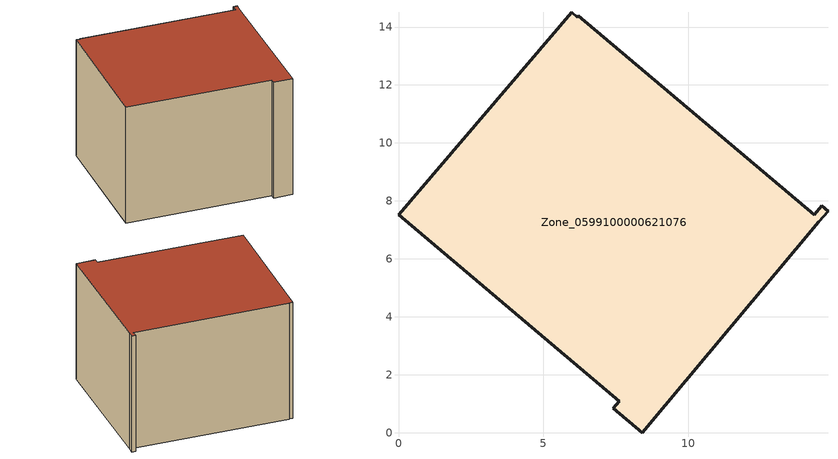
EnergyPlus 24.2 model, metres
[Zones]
Zone_0599100000621076
 floor ground (C_G): 6.17,14.34 6.21,14.38 14.34,7.52 14.6,7.83 14.82,7.65 14.5,7.29 8.41,0 7.4,0.84 7.61,1.08 0,7.52 5.98,14.51 z0.1
 wall outside (C_F): 7.61,1.08 7.4,0.84 8.41,0 14.5,7.29 14.82,7.65 14.6,7.83 14.34,7.52 6.21,14.38 6.17,14.34 5.98,14.51 0,7.52 7.61,1.08 z0.1:8.64
 roof outside (C_R): 14.5,7.29 14.82,7.65 14.6,7.83 14.34,7.52 6.21,14.38 6.17,14.34 5.98,14.51 0,7.52 7.61,1.08 7.4,0.84 8.41,0 z8.64
[BUILDING]
Pand.0599100000621076: North Axis=0; Terrain=City; Loads Convergence Tolerance Value=0.04; Temperature Convergence Tolerance Value=0.4; Solar Distribution=FullExterior; Maximum Number of Warmup Days=25; Minimum Number of Warmup Days=1
[Site:Location]
Rotterdam.The.Hague.AP_ZH_NLD Design_Conditions: Latitude=51.96; Longitude=4.45; Time Zone=1; Elevation=-4.5
[SITE:GROUNDTEMPERATURE:BUILDINGSURFACE]
18, 18, 18, 18, 18, 18, 18, 18, 18, 18, 18, 18
[MATERIAL] Thermal Absorptance=0.9; Solar Absorptance=0.7; Visible Absorptance=0.7
Name | Roughness | Thickness | Conductivity | Density | Specific Heat
G.TI.1992-2005 | MediumSmooth | 0.15 | 0.06 | 540 | 1210
F.TI.1992-2005 | Rough | 0.3 | 0.12 | 1920 | 840
R.TI.1992-2005 | MediumRough | 0.2 | 0.08 | 1500 | 1000
[CONSTRUCTION]
C_G: G.TI.1992-2005
C_F: F.TI.1992-2005
C_R: R.TI.1992-2005
[ZONE]
Zone_0599100000621076: Type=1; Multiplier=1; Ceiling Height=Autocalculate; Volume=Autocalculate; Floor Area=autocalculate; Part of Total Floor Area=Yes
[ZONEINFILTRATION:DESIGNFLOWRATE]
Infil_Zone_0599100000621076: Zone or ZoneList or Space or SpaceList=Zone_0599100000621076; Schedule=AlwaysOn; Design Flow Rate Calculation Method=Flow/Area; Flow Rate per Floor Area=0.0015; Constant Term Coefficient=1; Temperature Term Coefficient=0; Velocity Term Coefficient=0; Velocity Squared Term Coefficient=0
[HVACTEMPLATE:ZONE:IDEALLOADSAIRSYSTEM]
Zone_0599100000621076: Maximum Heating Supply Air Temperature=50; Minimum Cooling Supply Air Temperature=13; Maximum Heating Supply Air Humidity Ratio=0.0156; Minimum Cooling Supply Air Humidity Ratio=0.0077; Heating Limit=NoLimit; Cooling Limit=NoLimit; Dehumidification Control Type=ConstantSensibleHeatRatio; Cooling Sensible Heat Ratio=0.7; Dehumidification Setpoint=60; Humidification Control Type=None; Humidification Setpoint=30; Outdoor Air Method=None; Outdoor Air Flow Rate per Person=0.00944; Outdoor Air Flow Rate per Zone Floor Area=0; Outdoor Air Flow Rate per Zone=0; Demand Controlled Ventilation Type=None; Outdoor Air Economizer Type=NoEconomizer; Heat Recovery Type=None; Sensible Heat Recovery Effectiveness=0.7; Latent Heat Recovery Effectiveness=0.65
[ZONECONTROL:THERMOSTAT]
ThermostatControl_Zone_0599100000621076: Zone or ZoneList=Zone_0599100000621076; Control Type Schedule=DualSetpointControlType; Control 1=Thermostat_Zone_0599100000621076; Temperature Difference Between Cutout And Setpoint=0
[THERMOSTATSETPOINT:DUALSETPOINT]
Thermostat_Zone_0599100000621076: Heating Setpoint Temperature Schedule=HeatingSetpoint_Zone_0599100000621076; Cooling Setpoint Temperature Schedule=CoolingSetpoint_Zone_0599100000621076
[SCHEDULE:COMPACT]
HeatingSetpoint_Zone_0599100000621076: Through: 12/31, For: AllDays, Until: 24:00, 21
CoolingSetpoint_Zone_0599100000621076: Through: 12/31, For: AllDays, Until: 24:00, 24
DualSetpointControlType: Through: 12/31, For: AllDays, Until: 24:00, 4
AlwaysOn: Through: 12/31, For: AllDays, Until: 24:00, 1
